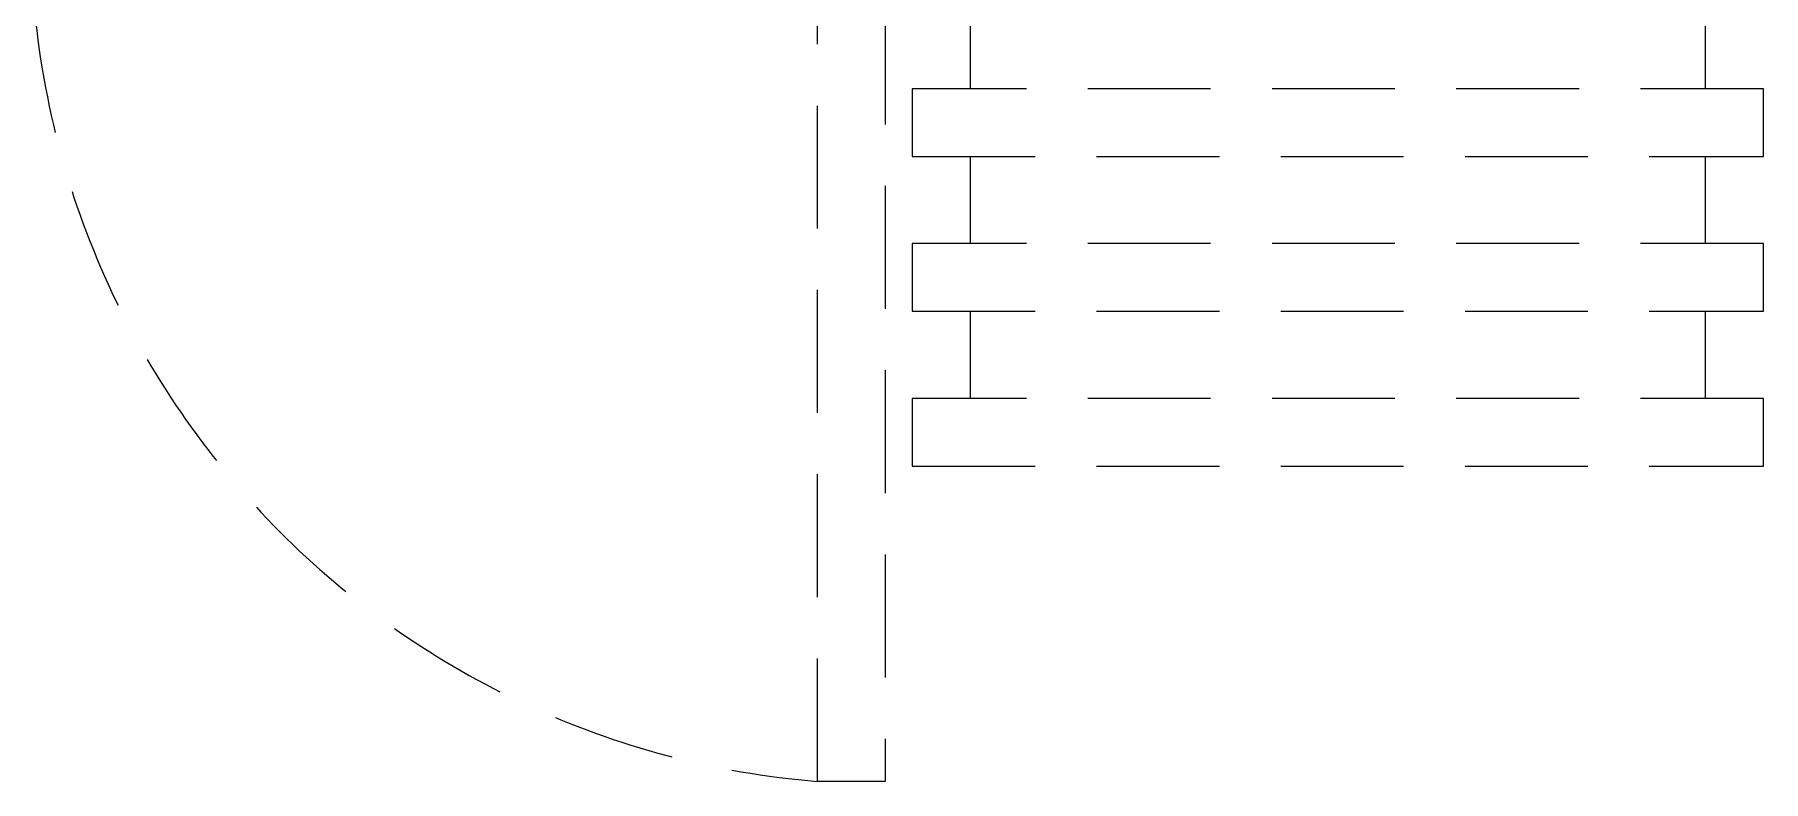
# Model space of a CAD drawing. Header units: millimetres. Extents: x -14 to 2116, y -1098 to 1.
# Drawn here: x 1180 to 2074, y -1098 to -712 of the extents above; entities that cross this region are included whole.
import ezdxf

# ---------------------------------------------------------------- set-up
doc = ezdxf.new("R2010")
doc.units = ezdxf.units.MM
doc.linetypes.add('NASCOSTA', pattern=[9.525, 6.35, -3.175])
doc.layers.add('IQ_204_2D', color=7, linetype='Continuous')

# ---------------------------------------------------------------- blocks, each defined once
blk = doc.blocks.new('hpp_sd_r_2d')
at = {"layer": 'IQ_204_2D', "linetype": 'NASCOSTA', "ltscale": 10}
for p, q in [((405, -403), (405, 0)), ((440, 0), (440, -403)), ((440, -403), (405, -403))]:
    blk.add_line(p, q, dxfattribs=at)
blk.add_arc((441, 38.39), 442.86, 185.62267, 265.33696, dxfattribs=at)
blk = doc.blocks.new('hpp_third_2d')
at = {"layer": 'IQ_204_2D', "linetype": 'NASCOSTA', "ltscale": 10}
for p, q in [((30, 0), (30, -45)), ((410, -45), (410, 0)), ((0, -45), (0, -80)), ((440, -45), (0, -45)), ((440, -80), (440, -45)), ((0, -80), (440, -80)), ((30, -80), (30, -125)), ((410, -125), (410, -80)), ((0, -125), (0, -160)), ((440, -125), (0, -125)), ((440, -160), (440, -125)), ((0, -160), (440, -160)), ((30, -160), (30, -205)), ((410, -205), (410, -160)), ((0, -205), (0, -240)), ((440, -205), (0, -205)), ((440, -240), (440, -205)), ((0, -240), (440, -240))]:
    blk.add_line(p, q, dxfattribs=at)

msp = doc.modelspace()

# ---------------------------------------------------------------- block references
for name, p in [('hpp_sd_r_2d', (1180, -695)), ('hpp_third_2d', (1634, -695))]:
    msp.add_blockref(name, p)

doc.saveas('drawing.dxf')
